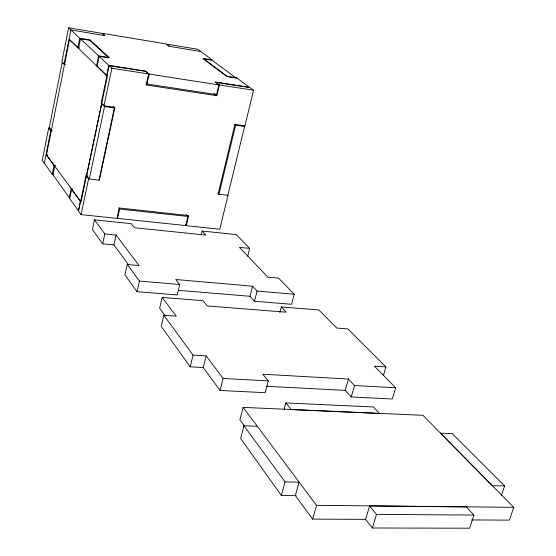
<?xml version="1.0" encoding="UTF-8"?>
<svg xmlns="http://www.w3.org/2000/svg" width="556" height="556" viewBox="0 0 556 556"><rect width="100%" height="100%" fill="white"/><g stroke="black" fill="none" stroke-linecap="round" stroke-linejoin="round"><path stroke-width="0.83" d="M48.713 127.998L42.263 160.413L44.313 163.269L50.811 130.681L48.713 127.998L50.346 128.214M104.465 35.494L102.012 33.353L68.631 27.8L61.89 61.702L64.107 64.023L65.775 64.274M64.107 64.023L70.904 29.927L105.049 35.653L102.36 33.318L165.869 43.882L168.92 46.245L200.876 51.541L212.239 59.895L202.808 58.352L226.772 76.242L236.571 77.791L249.63 87.396L215.102 82.01L218.828 84.894L216.555 94.562L147.013 84.012L145.922 83.025M53.939 174.487L52.271 174.292L54.05 165.473L46.085 154.603L47.795 154.818M79.543 47.837L77.84 47.566L79.723 38.225L68.631 27.8M54.731 166.042L52.966 174.799L69.785 198.256L71.675 189.13M78.5 48.344L80.432 38.795L89.634 40.303L108.754 57.838L99.156 56.316L80.432 38.795M71.14 188.783L69.236 197.978L78.347 210.703L80.321 201.307L71.14 188.783L72.746 188.97M98.614 55.899L96.598 65.664L106.696 75.414L108.788 65.42L98.614 55.899L109.303 57.595L89.968 39.9L79.723 38.225M97.091 66.289L99.156 56.316M87.66 175.828L85.999 175.626L78.57 211.106L81.079 214.609L116.982 218.397L119.248 207.993L188.679 215.561L186.295 225.701L219.766 229.225L228.009 195.295L218.112 194.134L234.91 124.398L244.918 125.823L253.564 90.239L249.971 87.598L215.999 82.295L219.411 84.943L253.571 90.246M219.405 84.936L216.882 95.701L146.165 84.985L148.584 73.941L145.568 71.314L109.052 65.615L101.248 102.902L103.972 105.758L114.904 107.315L99.385 180.193L88.578 178.921L81.079 214.609M103.972 105.758L111.86 68.235L148.591 73.948M104.542 106.585L89.307 178.969L86.625 175.55L101.706 103.618L104.542 106.585L114.362 107.982L99.01 180.116M201.161 234.903L202.085 231.032L205.79 235.07L134.476 227.738L131.216 223.651L94.471 219.828L92.407 229.496L102.679 243.82L113.91 244.897L128.596 264.858M102.679 243.82L104.827 233.93L94.471 219.828M118.636 207.798L119.637 209.049L117.587 218.383L185.746 225.569L187.893 216.458L186.19 214.602M147.013 84.012L149.189 74.087L145.88 71.21L108.788 65.42M113.91 244.897L116.072 235.049L104.827 233.93M116.072 235.049L139.035 265.546L127.254 264.482L124.933 274.845L137.019 291.685L177.232 294.958L179.706 284.491L175.738 279.515L252.584 286.173L257.074 291.073L294.249 294.235L291.594 304.271L254.474 301.248L250.019 296.272L178.462 290.329M137.019 291.685L139.431 281.065L127.254 264.482M279.849 312.528L281.308 306.954L286.166 312.173L207.305 305.988L202.982 300.678L162.171 297.404L159.648 308.205L165.146 315.683M162.171 297.404L176.273 316.162L163.832 315.238L161.219 326.372L190.194 366.814L203.253 367.565L220.072 390.458L265.156 392.689L268.27 380.895L262.849 374.237L348.431 379.032L354.485 385.53L395.663 387.747L392.341 399L351.232 396.956L345.22 390.368L266.685 386.295M234.417 124.224L235.612 125.218L218.974 194.204L217.834 193.078M227.87 195.246L244.591 126.49L243.257 125.406M190.194 366.814L193.05 355.096L163.832 315.238M203.253 367.565L206.137 355.896L193.05 355.096M247.712 256.198L249.679 248.379L236.272 234.59L202.085 231.032M220.072 390.458L223.102 378.462L206.137 355.896M250.019 296.272L252.584 286.173M254.474 301.248L257.074 291.073M471.627 519.929L509.47 520.124L513.737 507.329L422.907 415.304L243.118 407.374L239.893 419.808L244.39 425.945M257.206 426.264L243.973 425.771L240.651 438.524L281.35 495.445L296.091 495.639M284.095 409.383L285.84 402.919L373.396 406.978L379.414 413.449L291.247 409.563L285.84 402.919M281.35 495.445L285.068 481.913L243.973 425.771M345.22 390.368L348.431 379.032M365.452 519.241L372.416 527.998L469.653 528.2L473.907 515.064L466.324 506.919L369.629 505.939L365.633 519.373L312.597 519.095L316.51 505.328L243.118 407.374M351.232 396.956L354.485 385.53M383.418 375.488L385.913 366.904L347.785 328.881L336.762 328.061L318.908 309.97L281.308 306.954M372.416 527.998L376.495 514.376L369.629 505.939M501.526 495.292L504.605 485.937L452.181 433.61L440.463 433.173L492.317 485.715L504.605 485.937M376.495 514.376L473.907 515.064M316.51 505.328L513.737 507.329M285.068 481.913L299.086 482.17L295.368 495.563L312.597 519.095M223.102 378.462L268.27 380.895M385.913 366.904L374.403 366.202L395.663 387.747M139.431 281.065L179.706 284.491M249.679 248.379L239.414 247.357L267.909 277.18L278.605 278.146L294.249 294.235M119.637 209.049L187.893 216.458M54.05 165.473L55.718 165.674M50.811 130.681L52.459 130.896M235.612 125.218L244.591 126.49M149.189 74.087L218.828 84.894M200.841 51.472L197.901 49.303L166.626 44.105L169.413 46.259M214.164 93.533L216.882 95.701M109.052 65.615L111.86 68.242M69.111 39.142L77.84 47.566M113.153 106.745L114.362 107.982M64.524 64.663L62.265 62.3L49.22 127.866L51.367 130.597M185.259 224.541L186.295 225.701M85.999 175.626L88.585 178.928M44.362 163.249L52.271 174.292M69.465 39.657L46.475 154.846L81.037 201.96L107.391 76.276L69.465 39.657M236.217 78.048L227.418 76.652L203.67 58.936L212.142 60.319L236.217 78.048"/></g></svg>
